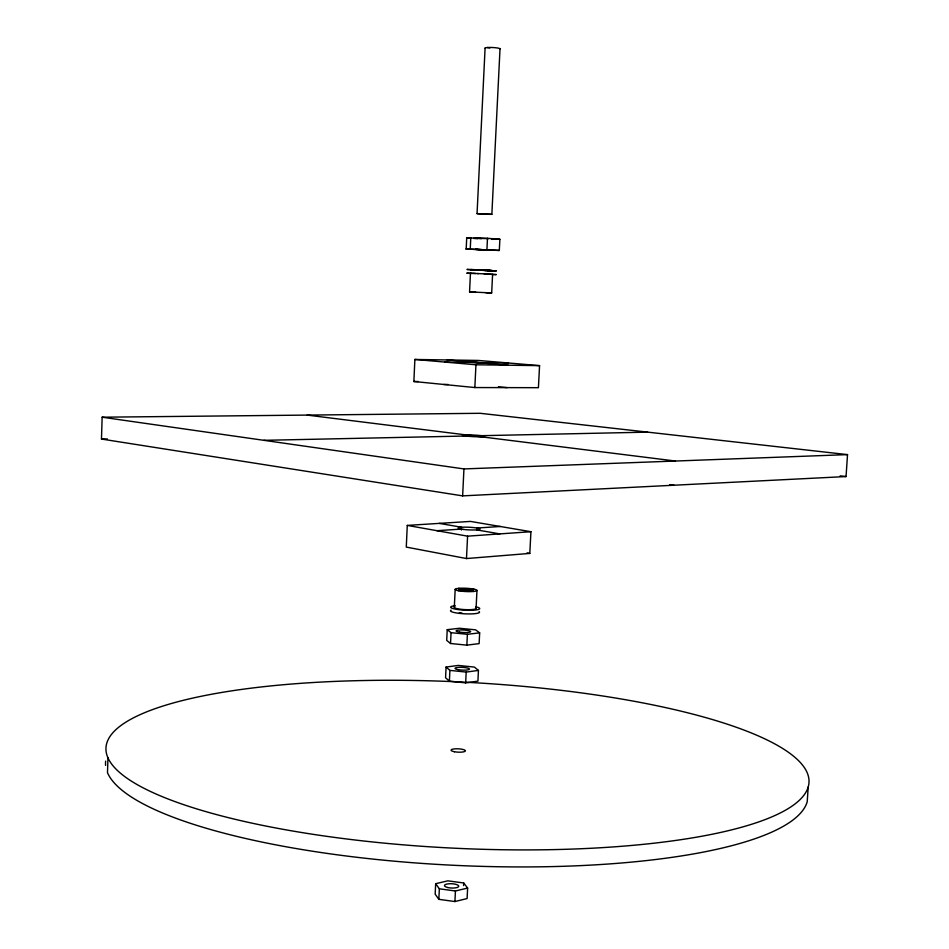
<?xml version="1.0" encoding="UTF-8"?>
<svg xmlns="http://www.w3.org/2000/svg" width="949" height="949" viewBox="0 0 949 949"><rect width="100%" height="100%" fill="white"/><g stroke="black" fill="none" stroke-linecap="round" stroke-linejoin="round"><path stroke-width="1.42" d="M101.472 439.043L102.148 417.204L480.194 413.301L847.528 454.618L846.045 476.552L462.637 495.876L101.472 439.043L107.367 438.936M107.961 757.776L107.486 772.676A351.664 85.671 2.8 0 0 463.326 865.713A351.664 85.671 2.8 0 0 807.231 801.68L808.204 786.958A351.925 83.156 2.8 0 0 302.897 683.185A351.925 83.156 2.8 0 0 261.39 825.132A351.925 83.156 2.8 0 0 808.204 786.958M407.275 525.402L406.279 547.087L466.481 558.546L529.803 553.409L530.93 531.713L470.467 521.416L407.275 525.402L467.584 536.161L530.93 531.713M413.871 381.498L414.879 359.457L478.343 360.442L539.566 365.638L538.415 387.69L474.844 387.548L413.871 381.498L418.26 381.522M447.228 629.661L446.706 640.385L450.538 643.505L466.861 645.142L479.126 643.624L479.66 632.853L475.603 629.839L459.494 628.262L447.228 629.661L451.06 632.686L467.382 634.3L479.66 632.853M435.662 883.709L435.164 894.16L438.841 899.332L454.915 901.55L467.098 898.549L467.62 888.05L463.717 882.985L447.833 880.838L435.662 883.709L439.351 888.798L438.841 899.332M446.089 667.052L445.567 677.728L449.387 681.145L465.662 682.877L477.916 681.145L478.438 670.409L474.405 667.088L458.331 665.427L446.089 667.052L449.909 670.385L466.184 672.082L478.438 670.409M466.184 249.029L466.718 237.891L487.478 238.306L499.862 239.255L499.316 250.441L466.184 249.029L499.316 250.441M450.538 643.505L451.06 632.686M449.387 681.145L449.909 670.385M470.253 248.863L470.799 237.63M454.31 607.301L455.176 589.341M472.97 292.043L469.565 291.877L470.455 273.336L473.539 273.419M462.637 495.876L463.942 468.925L102.148 417.204M461.416 530.017L461.546 527.253L439.351 523.385M500.016 48.79L491.855 214.332L484.571 214.272L477.05 213.62L485.093 48.091M466.481 558.546L467.584 536.161M474.844 387.548L475.947 364.784L414.879 359.457M466.861 645.142L467.382 634.3M454.915 901.55L455.437 890.992L467.62 888.05M465.662 682.877L466.184 672.082M486.932 249.575L487.478 238.306M476.078 608.428L476.967 590.456A10.913 1.649 2.8 0 0 460.799 588.214A10.913 1.649 2.8 0 0 460.443 591.049A10.913 1.649 2.8 0 0 476.967 590.456M469.565 291.877L491.677 292.956L492.59 274.415L489.245 274.178M463.587 885.583L463.717 882.985M477.05 213.62L491.855 214.332M458.142 590.658L473.931 589.139M436.931 530.693L461.131 529.091M476.944 528.035L500.23 526.481M499.862 239.255L491.44 239.326M463.942 468.925L847.528 454.618M263.834 440.324L647.669 432.139M443.859 384.475L448.142 384.487M475.947 364.784L539.566 365.638M444.915 362.079L508.474 363.004M479.47 269.979L466.944 269.445L476.362 270.014M473.717 269.682L470.633 269.623L474.037 269.884M476.244 269.848L474.334 269.813L476.742 269.99M489.637 270.643L492.78 270.702L489.435 270.453M487.371 270.548L496.469 270.88L487.11 270.323M471.499 269.789L476.612 269.979M481.712 270.168L492.021 270.548M492.08 274.486L496.28 274.593L486.92 274.047M475.805 273.502L466.766 273.158L471.321 273.478M474.061 269.646L478.64 269.896M484.737 270.429L489.257 270.679M473.883 273.383L478.462 273.62M477.62 269.801L485.307 270.18M482.033 270.263L489.079 270.524L481.38 270.062M481.89 270.299L485.734 270.524M477.43 273.537L485.129 273.917M473.254 292.055L475.663 292.173M485.603 292.66L487.988 292.778M488.332 292.79L491.677 292.956M484.405 270.18L488.913 270.37M484.227 273.905L488.735 274.107M481.463 238.673L475.864 238.211L488.403 238.673M471.036 269.528L492.27 270.797M466.718 237.891L470.846 238.199M473.598 238.401L477.715 238.721M447.098 359.956L508.261 365.211M498.367 386.765L507.134 387.619M840.185 475.84L846.045 476.552M307.203 415.093L675.474 461.036M669.638 484.619L674.051 485.224M439.351 888.798L455.437 890.992M487.205 47.533L489.874 47.984M476.647 529.874L499.755 533.896M527.015 552.911L529.803 553.409M458.581 588.344L473.61 591.452M105.6 765.404A351.664 85.671 2.8 0 1 105.659 761.098M475.757 607.965A10.902 1.744 2.8 0 1 464.915 609.614A10.902 1.744 2.8 0 1 454.761 606.874M479.103 611.571A14.532 2.361 2.8 0 1 464.642 613.813A14.532 2.361 2.8 0 1 451.119 610.124M475.663 606.767A14.543 2.325 2.8 0 1 475.212 610.053A14.543 2.325 2.8 0 1 454.654 608.985A14.543 2.325 2.8 0 1 455.235 605.711M461.914 613.018A10.902 1.768 2.8 0 1 459.304 612.698M485.378 48.352A7.473 0.925 2.8 0 1 492.472 47.509A7.473 0.925 2.8 0 1 499.767 49.016M491.879 363.277L462.495 361.818L491.879 363.277M475.532 249.338L490.099 250.085L475.532 249.338M471.238 590.919L469.731 591.025A7.272 1.103 2.8 0 1 460.929 590.432L459.779 590.148A7.272 1.103 2.8 0 1 460.929 588.878L462.424 588.771A7.272 1.103 2.8 0 1 471.178 589.365L472.341 589.649A7.272 1.103 2.8 0 1 471.238 590.919M454.452 751.75A7.212 1.684 2.8 0 0 465.425 750.873A7.212 1.684 2.8 0 0 454.773 748.856A7.212 1.684 2.8 0 0 454.452 751.75M447.845 887.552A7.165 2.159 2.8 0 0 458.758 886.259A7.165 2.159 2.8 0 0 448.201 883.827A7.165 2.159 2.8 0 0 447.845 887.552M458.462 669.733A7.248 1.388 2.8 0 0 469.458 669.104A7.248 1.388 2.8 0 0 458.758 667.349A7.248 1.388 2.8 0 0 458.462 669.733M459.636 632.153A7.26 1.246 2.8 0 0 470.657 631.631A7.26 1.246 2.8 0 0 459.921 629.994A7.26 1.246 2.8 0 0 459.636 632.153M467.964 436.267A10.997 0.795 2.8 0 0 484.583 436.398A10.997 0.795 2.8 0 0 468.26 434.891A10.997 0.795 2.8 0 0 467.964 436.267M463.432 529.423A10.949 1.317 2.8 0 0 480.004 529.115A10.949 1.317 2.8 0 0 463.776 527.158A10.949 1.317 2.8 0 0 463.432 529.423"/></g></svg>
